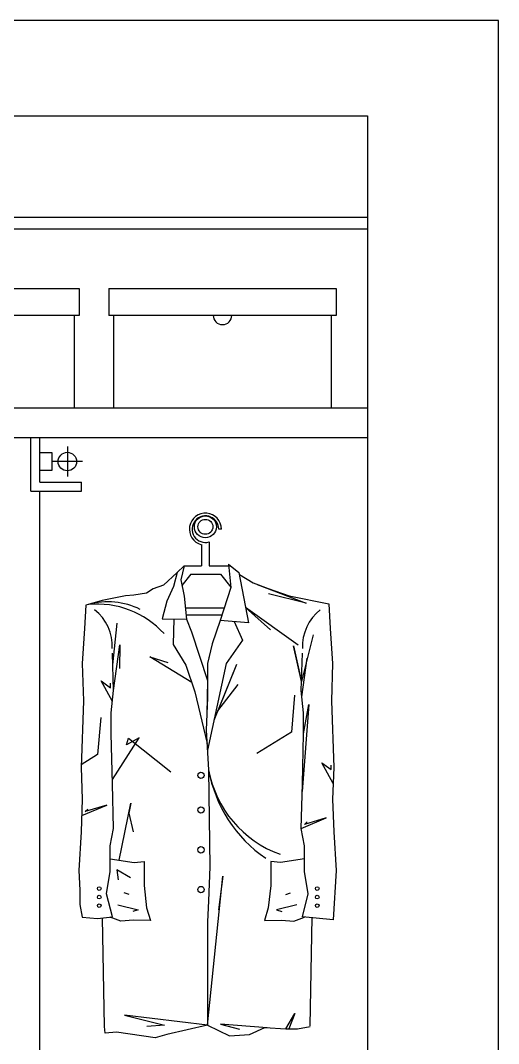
# Model space of a CAD drawing. Header units: millimetres. Extents: x 26866 to 57947, y 17126 to 36221.
# Drawn here: x 43771 to 44574, y 32743 to 34460 of the extents above; entities that cross this region are included whole.
import ezdxf

# ---------------------------------------------------------------- set-up
doc = ezdxf.new("R2010")
doc.units = ezdxf.units.MM

# ---------------------------------------------------------------- blocks, each defined once
blk = doc.blocks.new('cupboard007')
for p, q in [((3685, 4545.1), (1575, 4545.1)), ((3685, 1585.1), (3685, 4545.1)), ((1575, 4385.1), (3465, 4385.1)), ((3465, 4385.1), (3465, 1745.1)), ((1665, 4215.1), (3465, 4215.1)), ((1665, 4195.1), (3465, 4195.1)), ((2599.8, 4095.1), (2981, 4095.1)), ((2981, 4095.1), (2981, 4050.1)), ((3031, 4095.1), (3412.3, 4095.1)), ((3031, 4095.1), (3031, 4050.1)), ((3412.3, 4095.1), (3412.3, 4050.1)), ((2981, 4050.1), (2599.8, 4050.1)), ((2972.9, 4050.1), (2972.9, 3895.1)), ((3412.3, 4050.1), (3031, 4050.1)), ((3039.2, 3895.1), (3039.2, 4050.1)), ((3404.2, 4050.1), (3404.2, 3895.1)), ((1665, 3895.1), (3465, 3895.1)), ((1665, 3845.1), (3465, 3845.1)), ((2900, 3755.1), (2900, 3845.1)), ((2915, 3770.1), (2915, 3845.1)), ((2961.3, 3830.2), (2961.3, 3779.3)), ((2915, 3819.7), (2935.3, 3819.7)), ((2915, 3789.8), (2915, 3819.7)), ((2935.3, 3819.7), (2935.3, 3789.8)), ((2986.8, 3804.7), (2935.9, 3804.7)), ((2935.3, 3789.8), (2915, 3789.8)), ((2915, 3770.1), (2985, 3770.1)), ((2985, 3755.1), (2985, 3770.1)), ((2900, 3755.1), (2985, 3755.1)), ((2915, 1795.1), (2915, 3755.1)), ((3219.9, 3691.2), (3215.4, 3691.2)), ((3186.4, 3665.2), (3186.4, 3629.9)), ((3199.3, 3669.8), (3199.3, 3629.9)), ((3157.2, 3629.9), (3145.4, 3618.4)), ((3157.2, 3629.9), (3151.6, 3606.3)), ((3157.2, 3629.9), (3186.4, 3629.9)), ((3199.3, 3629.9), (3231.9, 3629.9)), ((3231.7, 3632.3), (3249.3, 3618.5)), ((3231.7, 3632.3), (3235.6, 3593)), ((3145.4, 3618.4), (3122.8, 3597)), ((3145.4, 3618.4), (3139.2, 3594.9)), ((3168.8, 3615.5), (3153.6, 3596.4)), ((3168.8, 3615.5), (3218.3, 3615.5)), ((3218.3, 3615.5), (3235.8, 3593.6)), ((3249.3, 3618.5), (3265.1, 3534.2)), ((3250, 3615.1), (3272.9, 3600.9)), ((3105.1, 3590.9), (3094.1, 3583.7)), ((3122.8, 3597), (3105.1, 3590.9)), ((3139.2, 3594.9), (3128, 3570.3)), ((3151.6, 3606.3), (3157.2, 3578.7)), ((3235.6, 3593), (3217.9, 3538.1)), ((3272.9, 3600.9), (3298.2, 3591.5)), ((3280, 3598.2), (3362.4, 3566.9)), ((3298.2, 3591.5), (3333.8, 3579.3)), ((3058.9, 3579.3), (3019.6, 3571.5)), ((3073.1, 3580.4), (3058.9, 3579.3)), ((3094.1, 3583.7), (3073.1, 3580.4)), ((3157.2, 3578.7), (3161.3, 3539.9)), ((3362.4, 3566.9), (3298.8, 3582.9)), ((3333.8, 3579.3), (3400.4, 3566)), ((2992.1, 3563.6), (2990.2, 3524.4)), ((3019.6, 3571.5), (2992.1, 3563.6)), ((3128, 3570.3), (3120.4, 3540.9)), ((3224.5, 3558.5), (3160.6, 3558.5)), ((3260.3, 3559.5), (3302.2, 3522.3)), ((3348.5, 3496.6), (3260.3, 3559.5)), ((3400.4, 3566), (3402.5, 3524.4)), ((3120.4, 3540.9), (3161.3, 3539.9)), ((3140.1, 3540.4), (3138.6, 3497.8)), ((3220.7, 3546.7), (3160.6, 3546.7)), ((3161.3, 3539.9), (3169.6, 3519.1)), ((3217.9, 3538.1), (3204.2, 3498.9)), ((3265.1, 3534.2), (3217.9, 3538.1)), ((2990.2, 3524.4), (2986.3, 3465.5)), ((3037.6, 3463.3), (3045, 3533.3)), ((3241.5, 3536.1), (3255.2, 3504.8)), ((3402.5, 3524.4), (3406.4, 3465.5)), ((3169.6, 3519.1), (3196.3, 3437.1)), ((3255.2, 3504.8), (3227.8, 3465.5)), ((3373.8, 3513.8), (3354.2, 3435.5)), ((3038.9, 3420.4), (3049.4, 3496.9)), ((3049.4, 3496.9), (3048.6, 3457.3)), ((3138.6, 3497.8), (3160.3, 3462.9)), ((3204.2, 3498.9), (3196.3, 3465.5)), ((3354.2, 3435.5), (3340.6, 3495.6)), ((3340.6, 3495.6), (3352.1, 3444.7)), ((3038.9, 3420.4), (3037, 3483.2)), ((3099.5, 3476.9), (3129.9, 3467.3)), ((3170, 3434), (3099.5, 3476.9)), ((3200.3, 3482.2), (3196.3, 3465.5)), ((3353.7, 3420.4), (3355.7, 3483.2)), ((3354.8, 3410), (3364, 3474.6)), ((2986.3, 3465.5), (2988.2, 3402.8)), ((3160.3, 3462.9), (3175.4, 3418)), ((3196.3, 3465.5), (3196.3, 3408.6)), ((3227.8, 3465.5), (3196.3, 3320.4)), ((3245.3, 3464.1), (3207, 3369.8)), ((3245.3, 3464.1), (3213.6, 3386.1)), ((3406.4, 3465.5), (3404.5, 3402.8)), ((3037, 3401.8), (3018, 3436.4)), ((3018, 3436.4), (3033.5, 3424.8)), ((3196.3, 3437.1), (3195.4, 3381.2)), ((3033.5, 3424.8), (3033.8, 3432.4)), ((3035, 3383.1), (3038.9, 3420.4)), ((3175.4, 3418), (3195.7, 3331.2)), ((3213.6, 3386.1), (3248.1, 3430.6)), ((3357.7, 3383.1), (3353.7, 3420.4)), ((2988.2, 3402.8), (2984.3, 3290.9)), ((3196.3, 3408.6), (3194.4, 3353.7)), ((3342.8, 3412.8), (3337.3, 3350.5)), ((3404.5, 3402.8), (3408.4, 3290.9)), ((3035, 3347.8), (3035, 3383.1)), ((3366.5, 3396.9), (3355.4, 3250.9)), ((3357.7, 3347.8), (3366.5, 3396.9)), ((3357.7, 3347.8), (3357.7, 3383.1)), ((3017.5, 3375), (3011.9, 3312.7)), ((3194.4, 3353.7), (3198.3, 3287)), ((3337.3, 3350.5), (3279.4, 3314.7)), ((3037, 3263.5), (3035, 3347.8)), ((3036.8, 3270.7), (3081.7, 3340.8)), ((3081.7, 3340.8), (3060.3, 3329.1)), ((3060.3, 3329.1), (3064, 3340.4)), ((3064, 3340.4), (3135.2, 3284)), ((3355.7, 3263.5), (3357.7, 3347.8)), ((3011.9, 3312.7), (2984.5, 3295.7)), ((3388.5, 3299.1), (3403.9, 3287.5)), ((3407.4, 3264.5), (3388.5, 3299.1)), ((2984.3, 3290.9), (2986.3, 3238)), ((3198.3, 3287), (3200.3, 3124.2)), ((3403.9, 3287.5), (3404.3, 3295.1)), ((3408.4, 3290.9), (3406.4, 3238)), ((3038.9, 3188.9), (3037, 3263.5)), ((3353.7, 3188.9), (3355.7, 3263.5)), ((2986.3, 3238), (2984.3, 3183)), ((3048.3, 3135.5), (3067.7, 3231.3)), ((3067.7, 3231.3), (3064.2, 3214.4)), ((3406.4, 3238), (3408.4, 3183)), ((2985.3, 3210.5), (3027.5, 3228.1)), ((3027.5, 3228.1), (2991, 3217.3)), ((2991, 3217.3), (2995.4, 3221.4)), ((3064.2, 3214.4), (3071.9, 3183)), ((3353.7, 3188.9), (3395.9, 3206.5)), ((3395.9, 3206.5), (3359.5, 3195.7)), ((3359.5, 3195.7), (3363.8, 3199.9)), ((2984.3, 3183), (2980.4, 3118.3)), ((3033, 3159.5), (3038.9, 3188.9)), ((3359.6, 3159.5), (3353.7, 3188.9)), ((3408.4, 3183), (3412.3, 3118.3)), ((3033, 3116.3), (3033, 3159.5)), ((3359.6, 3116.3), (3359.6, 3159.5)), ((3033, 3137.9), (3073.5, 3131.6)), ((3073.5, 3131.6), (3090.1, 3133.5)), ((3090.1, 3133.5), (3090.1, 3092.9)), ((3319.2, 3131.6), (3302.6, 3133.5)), ((3302.6, 3133.5), (3302.6, 3092.9)), ((3359.6, 3137.9), (3319.2, 3131.6)), ((2980.4, 3118.3), (2982.3, 3085)), ((3027.2, 3079.1), (3033, 3116.3)), ((3044.1, 3119.2), (3046.8, 3102.3)), ((3067.3, 3105.9), (3044.1, 3119.2)), ((3196.3, 2858.4), (3222.5, 3108.6)), ((3200.3, 3124.2), (3198.3, 3067.3)), ((3222.5, 3108.6), (3215.1, 3052)), ((3365.5, 3079.1), (3359.6, 3116.3)), ((3412.3, 3118.3), (3407.4, 3035.5)), ((3090.1, 3092.9), (3094.2, 3055.5)), ((3302.6, 3092.9), (3298.4, 3055.5)), ((2982.3, 3085), (2982.3, 3061.4)), ((3036.9, 3040.2), (3027.2, 3079.1)), ((3064.8, 3077.8), (3056.6, 3080.7)), ((3327.8, 3077.8), (3336, 3080.7)), ((3355.8, 3040.2), (3365.5, 3079.1)), ((2982.3, 3061.4), (2986.3, 3039.8)), ((3046, 3060.6), (3080.4, 3052.4)), ((3198.3, 3067.3), (3196.3, 3032)), ((3346.7, 3060.6), (3312.3, 3052.4)), ((2986.3, 3039.8), (3011.8, 3037.9)), ((3011.8, 3037.9), (3036.9, 3040.2)), ((3033.4, 3039.8), (3037, 3039.8)), ((3051.3, 3033.4), (3033.4, 3039.8)), ((3080.4, 3052.4), (3071.4, 3049.2)), ((3094.2, 3055.5), (3100.6, 3034.5)), ((3298.4, 3055.5), (3292, 3034.5)), ((3312.3, 3052.4), (3321.3, 3049.2)), ((3341.4, 3033.4), (3359.3, 3039.8)), ((3359.3, 3039.8), (3355.7, 3039.8)), ((3407.4, 3035.5), (3355.8, 3040.2)), ((3369.1, 2857.6), (3372.4, 3039.8)), ((3023.6, 2856.4), (3020.3, 3038.6)), ((3072.1, 3034.7), (3051.3, 3033.4)), ((3100.6, 3034.5), (3072.1, 3034.7)), ((3196.3, 3032), (3196.3, 2858.4)), ((3292, 3034.5), (3320.6, 3034.7)), ((3320.6, 3034.7), (3341.4, 3033.4)), ((3196.3, 2858.4), (3057.4, 2875.5)), ((3057.4, 2875.5), (3124.5, 2858.6)), ((3327.9, 2852.5), (3343, 2878)), ((3343, 2878), (3333.2, 2852.5)), ((3024.6, 2845.4), (3023.6, 2856.4)), ((3124.5, 2858.6), (3094.9, 2856.2)), ((3196.3, 2858.4), (3128.1, 2842.9)), ((3196.3, 2858.4), (3233.6, 2840.7)), ((3296.7, 2854.2), (3218.3, 2860)), ((3218.3, 2860), (3250.3, 2851.8)), ((3267, 2842.7), (3292.5, 2854.5)), ((3292.5, 2854.5), (3327.9, 2852.5)), ((3327.9, 2852.5), (3347.5, 2852.5)), ((3347.5, 2852.5), (3369.1, 2856.4)), ((3043.6, 2847.1), (3024.6, 2845.4)), ((3108.7, 2837.4), (3043.6, 2847.1)), ((3128.1, 2842.9), (3108.7, 2837.4)), ((3233.6, 2840.7), (3267, 2842.7))]:
    blk.add_line(p, q)
for centre, radius in [((2961.3, 3804.7), 15.5), ((3193, 3695.1), 18.5), ((3193, 3695.1), 12.5), ((3185.5, 3277.9), 5.34), ((3185.5, 3219.7), 5.34), ((3185.5, 3152.9), 5.34), ((3185.5, 3086.2), 5.34), ((3014.8, 3087.8), 3.1), ((3014.8, 3073.5), 3.1), ((3380.7, 3087.8), 3.1), ((3380.7, 3073.5), 3.1), ((3014.8, 3059.2), 3.1), ((3380.7, 3059.2), 3.1)]:
    blk.add_circle(centre, radius)
for centre, radius, start, end in [((3221.7, 4050.1), 15.6, 180, 0), ((3193, 3691.2), 26.9, 0, 255.6356), ((3193, 3691.2), 22.3, 65.7492, 286.2496), ((3193, 3691.2), 22.3, 0, 65.7492), ((3029.2, 3447.8), 121.5, 63.4543, 105.5594), ((3010.4, 3411.2), 154.3, 42.8314, 95.1346), ((2958.9, 3494.4), 77.9, 357.3303, 52.0658), ((3433.8, 3494.4), 77.9, 127.9342, 182.6697), ((3423.7, 3327.6), 229, 190.2125, 235.5618), ((3382.2, 3321.1), 187, 190.5025, 249.9969)]:
    blk.add_arc(centre, radius, start, end)

msp = doc.modelspace()

# ---------------------------------------------------------------- block references
msp.add_blockref('cupboard007', (40888.6, 29915))

doc.saveas('drawing.dxf')
